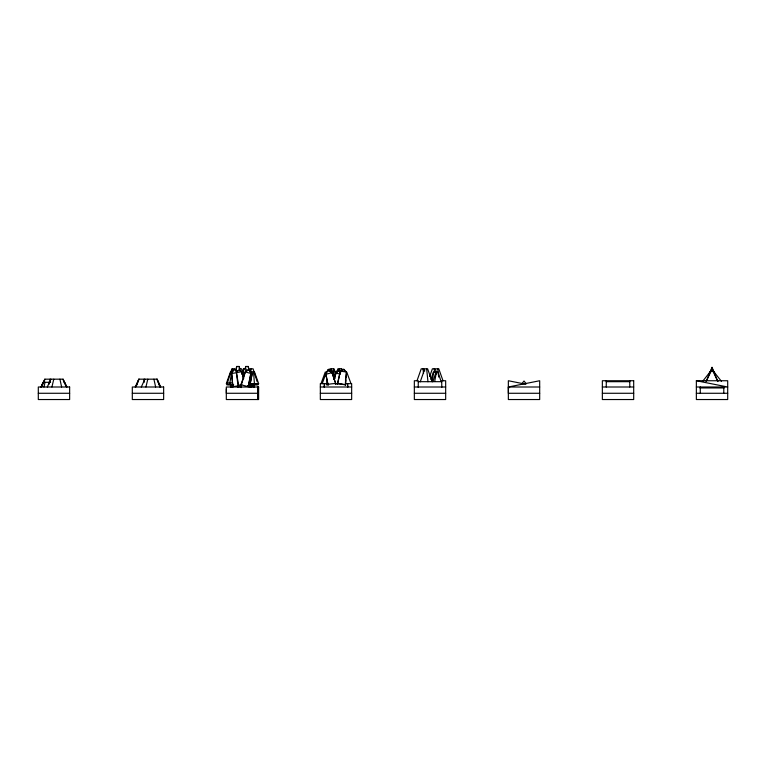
<?xml version="1.0" encoding="UTF-8"?>
<svg xmlns="http://www.w3.org/2000/svg" width="766" height="766" viewBox="0 0 766 766"><rect width="100%" height="100%" fill="white"/><g stroke="black" fill="none" stroke-linecap="round" stroke-linejoin="round"><path stroke-width="1.15" d="M226.315 388.889L226.315 393.274L257.654 393.274M324.248 385.968L324.248 387.002L324.248 383.555M347.745 385.968L347.745 387.002L347.745 383.555M525.754 384.216L508.346 380.74L508.346 399.536L539.685 399.536L539.685 380.74L508.346 387.002L508.346 393.274L539.685 393.274M50.029 382.531L50.077 379.17M144.037 382.531L144.085 379.17M241.089 387.548L241.328 383.632L245.57 371.098L249.084 369.289L250.97 373.463L248.241 386.667L241.328 384.838L241.328 383.632M241.146 387.577L241.328 384.838L245.57 371.098M345.322 384.465L345.696 380.07M345.887 377.868L346.481 372.037L343.762 369.289L340.343 371.098L337.538 383.632L345.409 384.838L346.481 372.037L340.343 371.098L337.5 384.388M254.513 384.896L253.546 371.73M232.404 368.819L229.81 382.933L230.173 384.503M242.458 377.054L243.971 368.819M250.425 372.353L251.076 368.819M432.062 381.353L433.767 372.094M434.724 381.353L436.429 372.094M249.754 386.121L252.292 373.253L249.955 369.978L252.024 374.258L249.41 387.414L249.754 386.121L247.552 385.528M250.741 373.607L248.241 386.667M43.959 387.002L45.05 382.301M51.916 387.002L53.792 379.17M145.923 387.002L147.8 379.17M334.388 379.687L336.035 371.644L339.367 369.978L340.659 372.544M235.516 371.012L236.694 366.464L239.212 366.464L239.806 368.733M235.985 369.873L236.876 366.464M245.139 368.733L245.723 366.464L248.241 366.464L249.132 369.873M245.311 368.733L245.905 366.464M333.938 379.543L336.035 371.644M252.024 374.258L252.292 373.253M233.64 384.503L228.009 384.503L227.378 382.933L231.868 368.819L234.396 368.819M241.702 374.248L243.435 368.819L245.963 368.819L246.652 370.993M430.98 379.457L433.326 372.094L435.404 372.094L436.074 374.201M432.972 381.564L435.988 372.094L438.066 372.094L441.072 381.564M327.417 380.759L326.689 382.933L327.36 384.503M330.692 370.993L331.429 368.819M336.437 373.166L337.892 368.819L341.99 368.819M338.591 370.993L339.319 368.819M417.01 380.759L421.223 368.819L424.029 368.819L424.785 370.993M420.228 381.851L424.814 368.819L427.62 368.819L432.215 381.851M429.707 376.422L432.388 368.819L435.193 368.819L436.725 373.166M322.208 383.661L326.46 372.094L325.253 372.094L321.002 383.661L327.656 383.661M43.499 383.086L44.648 380.147M136.358 386.026L139.039 379.17M41.259 387.002L43.116 382.301L50.585 382.301M43.097 382.301L41.22 387.002L44.821 379.17L63.118 379.17L66.68 387.002M42.092 386.026L44.859 379.17M135.706 387.002L138.866 379.17L157.126 379.17L160.716 387.002M712.035 367.345L706.156 381.525L712.035 369.222L717.857 381.573L712.035 367.345L712.035 371.615M252.043 371.73L254.417 371.73L258.621 383.584L258.027 384.896L249.448 384.896M327.953 371.376L328.901 369.289L332.406 371.098L334.886 378.404M41.077 387.002L43.241 382.301M47.291 387.002L50.882 379.17M135.237 387.002L138.828 379.17M141.298 387.002L144.889 379.17M708.54 374.631L712.035 368.513L715.521 374.631M327.953 370.907L328.901 369.289L331.534 371.347M328.001 384.953L325.684 373.253L328.02 369.978L331.688 371.644L335.92 384.063M521.866 383.737L524.011 381.008L526.156 383.737M702.566 381.411L711.308 370.38M238.475 385.805L232.854 386.667L231.495 372.037L234.224 369.289L237.632 371.098M339.367 369.978L336.035 373.253L340.43 374.057M341.579 371.232L343.762 369.289L344.767 370.964M330.251 371.673L332.406 371.098L334.177 377.37M241.73 384.704L238.207 385.355L238.207 387.414L236.455 372.649L238.619 369.978L241.951 371.644L243.741 378.414M236.828 372.688L231.715 373.463L232.854 386.667M238.973 368.819L241.51 368.819L242.889 373.166M250.539 368.819L253.077 368.819L257.223 381.851M329.993 368.819L334.091 368.819L335.91 374.248M435.988 368.819L438.794 368.819L442.997 380.759M232.031 371.73L230.528 371.73L226.315 383.584L226.908 384.896L232.031 384.896L232.031 387.002M696.361 380.74L727.7 380.74L727.7 399.536L696.361 399.536L696.361 380.74L727.7 387.002L696.361 387.002M418.255 381.679L441.752 381.679M606.27 381.679L629.776 381.679M227.378 382.933L232.079 382.933M250.118 383.584L258.621 383.584M345.543 383.661L350.991 383.661L346.739 372.094M249.256 384.168L251.803 384.168M248.854 384.503L256.936 384.503M320.332 387.002L351.661 387.002M414.339 387.002L445.668 387.002M508.346 387.002L539.685 387.002M602.354 387.002L633.693 387.002M508.346 387.95L508.854 387.95M699.846 387.95L724.215 387.95M38.3 393.274L69.639 393.274M132.307 393.274L163.646 393.274M320.332 393.274L351.661 393.274M414.339 393.274L445.668 393.274M602.354 393.274L633.693 393.274M696.361 393.274L727.7 393.274M237.125 371.883L234.224 369.289L231.715 373.463L231.495 372.037M712.763 370.38L721.505 381.411M64.698 382.301L66.853 387.002M157.087 379.17L160.247 387.002M63.071 379.17L65.838 386.026M238.935 387.184L236.455 372.649L241.951 371.644L242.774 376.47M156.915 379.17L159.979 387.002M63.291 380.147L64.44 383.086M232.567 384.838L233.276 386.667M335.901 384.293L331.688 371.644M325.684 373.253L328.135 385.221M248.069 366.464L248.95 369.873M239.03 366.464L240.218 371.012M48.727 382.301L49.148 384.187M153.918 379.17L155.632 387.002M59.911 379.17L61.625 387.002M341.253 368.819L341.607 371.175M333.354 368.819L334.589 377.054M437.798 368.819L438.65 377.054M434.207 368.819L434.571 372.353M426.633 368.819L427.974 381.755M423.033 368.819L423.521 373.53M723.784 387.002L723.784 393.274M700.277 387.002L700.277 393.274M629.776 380.74L629.776 387.002M606.27 380.74L606.27 387.002M441.752 387.472L441.752 380.74L445.668 380.74L445.668 399.536L414.339 399.536L414.339 380.74L418.255 380.74L418.255 387.472M351.661 383.555L351.661 399.536L320.332 399.536L320.332 383.555M345.543 379.036L345.543 384.953M258.142 387.002L258.142 399.536M257.654 387.002L257.654 399.536M254.427 384.896L254.427 387.002M253.546 384.896L253.546 387.002M252.033 384.896L252.033 387.002M251.066 384.503L251.066 387.002M250.53 384.503L250.53 387.002M232.395 384.503L232.395 387.002M231.859 384.503L231.859 387.002M230.518 384.896L230.518 387.002M326.23 384.858A37.333 37.333 0 0 1 345.763 384.858M328.02 369.978L325.962 374.258L331.956 372.649L328.02 369.978M249.084 369.289L245.57 372.037L250.97 373.463L249.084 369.289M633.693 380.74L602.354 380.74L602.354 399.536L633.693 399.536L633.693 380.74M69.639 387.002L38.3 387.002L38.3 399.536L69.639 399.536L69.639 387.002M163.646 387.002L132.307 387.002L132.307 399.536L163.646 399.536L163.646 387.002M258.621 387.002L226.315 387.002L226.315 399.536L258.621 399.536L258.621 387.002"/></g></svg>
